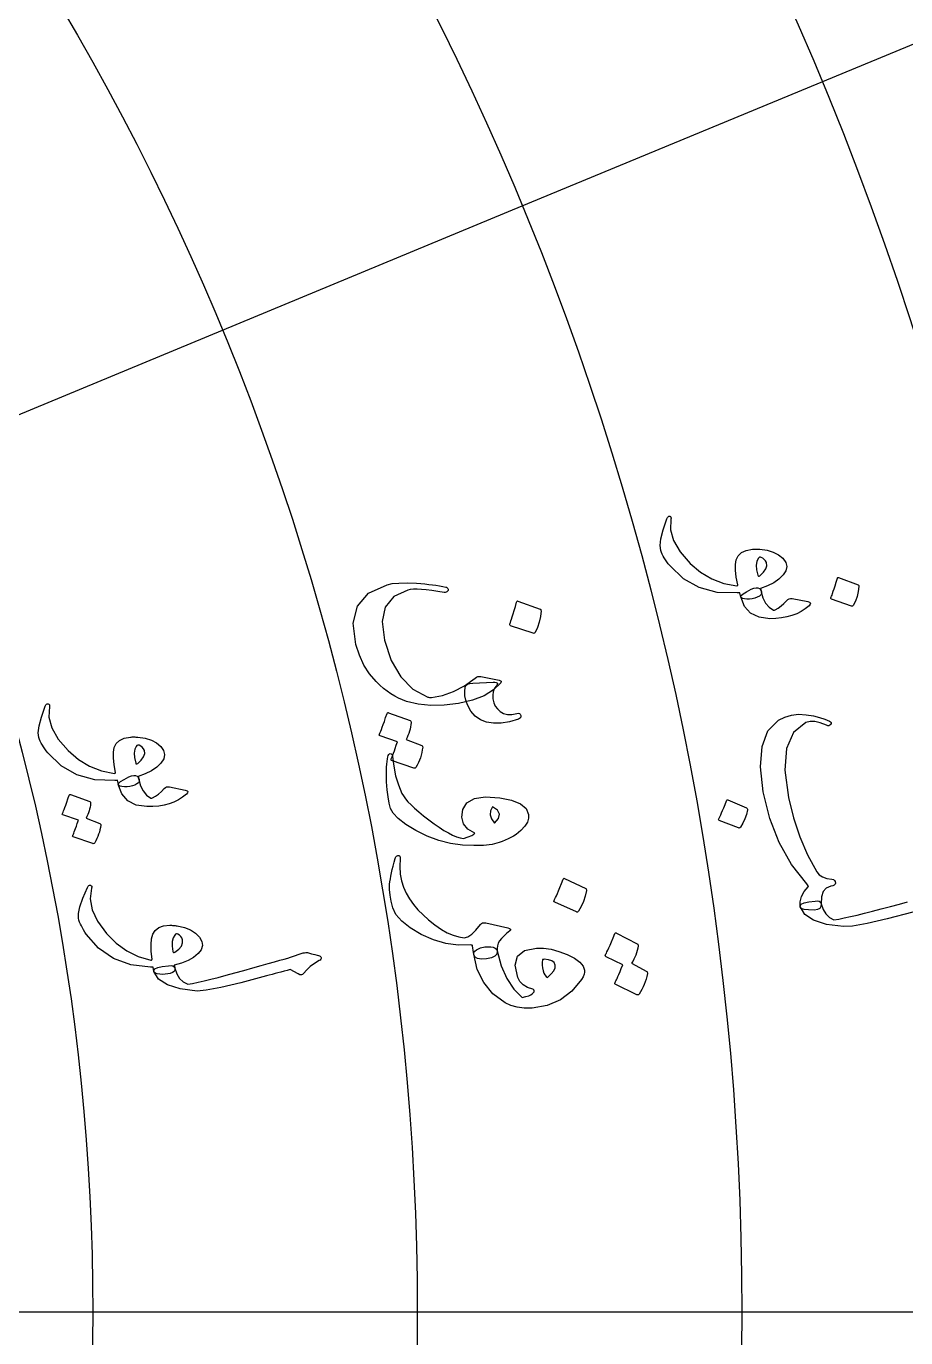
# Model space of a CAD drawing. Header units: millimetres. Extents: x -65 to 65, y -65 to 74.
# Drawn here: x 29.86 to 41.94, y -0.35 to 17.66 of the extents above; entities that cross this region are included whole.
import ezdxf

# ---------------------------------------------------------------- set-up
doc = ezdxf.new("R2010")
doc.units = ezdxf.units.MM
for name, color, linetype in [('CUT_OUTER', 1, 'Continuous'), ('ENGRAVE', 7, 'Continuous'), ('ENGRAVE_FINE', 8, 'Continuous'), ('GUIDE', 3, 'Continuous'), ('TEXT', 5, 'Continuous')]:
    doc.layers.add(name, color=color, linetype=linetype)

msp = doc.modelspace()

# ---------------------------------------------------------------- linework, layer by layer
at = {"layer": 'CUT_OUTER'}
msp.add_arc((0.0001, -0.0001), 64.9999, 179.965066, 0.000048, dxfattribs=at)
at = {"layer": 'ENGRAVE'}
for radius in [57.525, 48.6086, 39.6922, 30.7759]:
    msp.add_circle((0, 0), radius, dxfattribs=at)
at = {"layer": 'ENGRAVE_FINE'}
for points in [[(44.9085, 18.6017), (36.6709, 15.1896)], [(36.6709, 15.1896), (28.4332, 11.7774)], [(30.7759, 0), (21.8595, 0)], [(39.6923, 0), (30.7759, 0)], [(48.6086, 0), (39.6922, 0)]]:
    msp.add_lwpolyline(points, dxfattribs=at)
for radius in [53.0668, 44.1504, 35.2341]:
    msp.add_circle((0, 0), radius, dxfattribs=at)
at = {"layer": 'GUIDE'}
msp.add_circle((0, 0), 59.475, dxfattribs=at)
at = {"layer": 'TEXT'}
for points in [[(39.6281, 9.8789), (39.3529, 9.8864), (39.1073, 9.9518), (38.891, 10.0744), (38.7034, 10.2541), (38.6822, 10.2804), (38.6624, 10.3067), (38.644, 10.333), (38.6271, 10.3592), (38.6119, 10.3853), (38.5986, 10.411), (38.5872, 10.4365), (38.5778, 10.4617), (38.5698, 10.5287), (38.5811, 10.6236), (38.6116, 10.7466), (38.661, 10.898), (38.6693, 10.9152), (38.6789, 10.9266), (38.6896, 10.9322), (38.7016, 10.9322), (38.7121, 10.9274), (38.7186, 10.9191), (38.7211, 10.9073), (38.7196, 10.8918), (38.7124, 10.7465), (38.7536, 10.5975), (38.8434, 10.4441), (38.9817, 10.2857), (39.125, 10.1636), (39.2796, 10.0712), (39.4458, 10.0086), (39.6237, 9.9759), (39.6292, 9.9779), (39.6333, 9.9808), (39.6359, 9.9845), (39.637, 9.9891), (39.6164, 10.0967), (39.6058, 10.1901), (39.6053, 10.2693), (39.615, 10.3344), (39.6417, 10.3899), (39.6876, 10.4324), (39.7527, 10.4619), (39.837, 10.4783), (39.8485, 10.4795), (39.8602, 10.4803), (39.8723, 10.4808), (39.8846, 10.4809), (39.8975, 10.4808), (39.911, 10.4804), (39.9252, 10.4798), (39.9401, 10.4789), (40.0387, 10.4657), (40.1241, 10.4406), (40.1963, 10.4036), (40.2553, 10.3547), (40.2949, 10.2992), (40.3089, 10.2425), (40.2974, 10.1849), (40.2602, 10.1262), (40.2024, 10.0687), (40.1312, 10.0184), (40.0465, 9.9752), (39.9484, 9.939), (39.9501, 9.9329), (39.9518, 9.9271), (39.9537, 9.9215), (39.9558, 9.9161), (39.9578, 9.9107), (39.9598, 9.9051), (39.9615, 9.8993), (39.9631, 9.8932), (39.9638, 9.8712), (39.9543, 9.8515), (39.9347, 9.8344), (39.905, 9.8196), (39.8711, 9.8082), (39.8359, 9.8002), (39.7996, 9.7955), (39.7619, 9.7943), (39.728, 9.7963), (39.7028, 9.8018), (39.6864, 9.8106), (39.6786, 9.8228), (39.664, 9.8813), (39.6583, 9.8803), (39.6504, 9.8795), (39.6403, 9.8791), (39.6281, 9.8789)], [(39.9408, 10.1152), (39.9897, 10.1623), (40.021, 10.2083), (40.0346, 10.2532), (40.0307, 10.2969), (40.0176, 10.3202), (40.0013, 10.3399), (39.9818, 10.3557), (39.9591, 10.3679), (39.948, 10.3708), (39.9372, 10.3688), (39.9269, 10.362), (39.9171, 10.3503), (39.8971, 10.3111), (39.8897, 10.2598), (39.8949, 10.1965), (39.9126, 10.1212), (39.9162, 10.1139), (39.922, 10.1104), (39.9302, 10.1108), (39.9408, 10.1152)], [(41.2892, 9.9904), (41.294, 9.9873), (41.2977, 9.9822), (41.3003, 9.9752), (41.3016, 9.9662), (41.2919, 9.8979), (41.2758, 9.832), (41.2533, 9.7685), (41.2243, 9.7073), (41.2192, 9.7008), (41.2134, 9.6971), (41.207, 9.6963), (41.1999, 9.6982), (40.9261, 9.7915), (40.9191, 9.7957), (40.916, 9.8026), (40.9169, 9.812), (40.9217, 9.8241), (40.9258, 9.8345), (40.9318, 9.8509), (40.9397, 9.8732), (40.9494, 9.9014), (40.9609, 9.936), (40.9741, 9.9773), (40.9889, 10.0254), (41.0053, 10.0803), (41.0084, 10.0878), (41.0123, 10.0921), (41.017, 10.0933), (41.0225, 10.0912)], [(35.8002, 8.3613), (35.6039, 8.3375), (35.4194, 8.3345), (35.2467, 8.3522), (35.0858, 8.3903), (35.0316, 8.41), (34.978, 8.4337), (34.9251, 8.4614), (34.8728, 8.4929), (34.8211, 8.5285), (34.7699, 8.5684), (34.7192, 8.6126), (34.6689, 8.6611), (34.5767, 8.7687), (34.4998, 8.8893), (34.4381, 9.023), (34.3915, 9.17), (34.3539, 9.4648), (34.4116, 9.6997), (34.5661, 9.8756), (34.8183, 9.9921), (34.8906, 10.0069), (34.9823, 10.0151), (35.0933, 10.0167), (35.2236, 10.0114), (35.2818, 10.0075), (35.3376, 10.0027), (35.3911, 9.9973), (35.4421, 9.9911), (35.491, 9.9843), (35.5379, 9.9768), (35.5829, 9.9688), (35.6259, 9.9601), (35.6367, 9.9566), (35.6455, 9.9506), (35.6521, 9.9421), (35.6565, 9.9311), (35.6578, 9.9225), (35.6565, 9.9142), (35.6529, 9.9061), (35.6468, 9.8983), (35.6401, 9.8922), (35.6308, 9.8882), (35.6191, 9.8864), (35.6049, 9.8867), (35.5145, 9.9004), (35.432, 9.9115), (35.3575, 9.9201), (35.291, 9.9261), (35.2324, 9.9292), (35.1815, 9.9288), (35.1385, 9.925), (35.1032, 9.9178), (34.9102, 9.8285), (34.7933, 9.6842), (34.7515, 9.4852), (34.7841, 9.2309), (34.8769, 8.9499), (35.0066, 8.7263), (35.1743, 8.5597), (35.3809, 8.4498), (35.3902, 8.4468), (35.4016, 8.4447), (35.4152, 8.4436), (35.4308, 8.4434), (35.5818, 8.4704), (35.7321, 8.5235), (35.8817, 8.6031), (36.0304, 8.7094), (36.0465, 8.7219), (36.0646, 8.7298), (36.0848, 8.7331), (36.107, 8.7317), (36.3581, 8.6795), (36.377, 8.6743), (36.3872, 8.6666), (36.3888, 8.6564), (36.3815, 8.6436), (36.2814, 8.5474), (36.1511, 8.4684), (35.9906, 8.4064), (35.8002, 8.3613)], [(40.3837, 9.8012), (40.5991, 9.76), (40.6236, 9.7521), (40.6345, 9.7401), (40.632, 9.7241), (40.6159, 9.704), (40.5634, 9.6615), (40.5068, 9.6247), (40.4462, 9.5937), (40.3815, 9.5685), (40.3124, 9.549), (40.2383, 9.5353), (40.1594, 9.5275), (40.0755, 9.5255), (39.9289, 9.545), (39.8139, 9.6015), (39.7303, 9.6951), (39.6778, 9.8259), (39.6839, 9.8439), (39.7098, 9.8673), (39.7556, 9.8961), (39.8211, 9.9303), (39.8572, 9.9445), (39.8882, 9.9511), (39.9139, 9.9504), (39.9344, 9.9421), (39.9435, 9.9337), (39.9507, 9.9231), (39.956, 9.9104), (39.9592, 9.8955), (39.9832, 9.8103), (40.019, 9.7398), (40.0669, 9.6841), (40.1269, 9.6432), (40.1312, 9.6417), (40.1363, 9.6421), (40.1422, 9.6444), (40.1488, 9.6484), (40.1901, 9.6714), (40.2308, 9.7004), (40.2708, 9.7355), (40.3101, 9.7767), (40.3253, 9.7907), (40.3427, 9.7995), (40.3621, 9.803), (40.3837, 9.8012)], [(36.9201, 9.6586), (36.9256, 9.6552), (36.9299, 9.6496), (36.9329, 9.6417), (36.9346, 9.6315), (36.9253, 9.5541), (36.9085, 9.4792), (36.8845, 9.4069), (36.8531, 9.3372), (36.8475, 9.3297), (36.8411, 9.3255), (36.8339, 9.3244), (36.8259, 9.3264), (36.516, 9.4269), (36.508, 9.4316), (36.5044, 9.4392), (36.5051, 9.4499), (36.5102, 9.4636), (36.5146, 9.4755), (36.521, 9.4941), (36.5294, 9.5194), (36.5398, 9.5515), (36.552, 9.5907), (36.5659, 9.6377), (36.5814, 9.6923), (36.5986, 9.7546), (36.6019, 9.7632), (36.6062, 9.7682), (36.6115, 9.7696), (36.6177, 9.7674)], [(36.6553, 8.1984), (36.6565, 8.1804), (36.6515, 8.1656), (36.6401, 8.1541), (36.6224, 8.1459), (36.5007, 8.1111), (36.3874, 8.0927), (36.2825, 8.0906), (36.1861, 8.1047), (36.1005, 8.1361), (36.0284, 8.1861), (35.9695, 8.2547), (35.9238, 8.3419), (35.9009, 8.4052), (35.888, 8.467), (35.8851, 8.5275), (35.8921, 8.5868), (35.9026, 8.6093), (35.9237, 8.626), (35.9556, 8.6369), (35.9982, 8.642), (36.2787, 8.653), (36.3, 8.6536), (36.3163, 8.6516), (36.3277, 8.647), (36.334, 8.6399), (36.3357, 8.6307), (36.3332, 8.6199), (36.3263, 8.6077), (36.3151, 8.5941), (36.2915, 8.5601), (36.2766, 8.5203), (36.2706, 8.4746), (36.2733, 8.4231), (36.2848, 8.3715), (36.3051, 8.3256), (36.3342, 8.2855), (36.3722, 8.2511), (36.42, 8.2247), (36.4741, 8.2114), (36.5345, 8.2111), (36.6013, 8.224), (36.6219, 8.2263), (36.6378, 8.2228), (36.6489, 8.2135), (36.6553, 8.1984)], [(31.0778, 7.3039), (30.8028, 7.3147), (30.5582, 7.3823), (30.3437, 7.506), (30.1585, 7.6856), (30.1376, 7.7119), (30.1181, 7.738), (30.1, 7.7642), (30.0834, 7.7902), (30.0685, 7.8161), (30.0555, 7.8417), (30.0444, 7.867), (30.0352, 7.892), (30.0279, 7.9584), (30.0401, 8.0524), (30.0717, 8.1742), (30.1223, 8.3241), (30.1307, 8.3411), (30.1403, 8.3524), (30.1511, 8.358), (30.1631, 8.3578), (30.1736, 8.3531), (30.18, 8.3449), (30.1824, 8.3331), (30.1808, 8.3178), (30.1724, 8.1737), (30.2123, 8.0257), (30.3005, 7.873), (30.4369, 7.7149), (30.5787, 7.5925), (30.7321, 7.4991), (30.8974, 7.4351), (31.0748, 7.4006), (31.0803, 7.4025), (31.0844, 7.4053), (31.0871, 7.409), (31.0882, 7.4135), (31.0691, 7.5209), (31.0596, 7.6141), (31.0601, 7.693), (31.0705, 7.7578), (31.0978, 7.8129), (31.1442, 7.8548), (31.2096, 7.8836), (31.2941, 7.8992), (31.3056, 7.9003), (31.3173, 7.901), (31.3294, 7.9013), (31.3417, 7.9014), (31.3546, 7.9011), (31.3681, 7.9006), (31.3823, 7.8998), (31.3972, 7.8988), (31.4956, 7.8847), (31.5807, 7.8587), (31.6526, 7.8209), (31.711, 7.7712), (31.7499, 7.7153), (31.7633, 7.6584), (31.751, 7.6008), (31.7132, 7.5427), (31.6546, 7.4859), (31.5827, 7.4366), (31.4974, 7.3945), (31.3989, 7.3597), (31.4004, 7.3536), (31.4021, 7.3477), (31.4039, 7.3421), (31.4059, 7.3367), (31.4079, 7.3314), (31.4097, 7.3258), (31.4114, 7.3199), (31.4129, 7.3138), (31.4133, 7.2918), (31.4035, 7.2723), (31.3837, 7.2555), (31.3537, 7.2412), (31.3197, 7.2302), (31.2844, 7.2227), (31.248, 7.2186), (31.2103, 7.2178), (31.1765, 7.2203), (31.1514, 7.2261), (31.135, 7.2351), (31.1274, 7.2473), (31.1137, 7.3058), (31.108, 7.3049), (31.1, 7.3042), (31.09, 7.3039), (31.0778, 7.3039)], [(35.2955, 7.7855), (35.3008, 7.7822), (35.3048, 7.7767), (35.3074, 7.7691), (35.3086, 7.7594), (35.303, 7.7225), (35.2958, 7.6865), (35.287, 7.6512), (35.2767, 7.6167), (35.2645, 7.5828), (35.2504, 7.5492), (35.2344, 7.5159), (35.2164, 7.4829), (35.2102, 7.476), (35.203, 7.472), (35.1946, 7.4709), (35.1852, 7.4727), (34.8805, 7.5795), (34.876, 7.5832), (34.8746, 7.5898), (34.8762, 7.5993), (34.8809, 7.6118), (34.8858, 7.6207), (34.8921, 7.6348), (34.8998, 7.6541), (34.9089, 7.6788), (34.9196, 7.7089), (34.9319, 7.7448), (34.946, 7.7865), (34.9617, 7.834), (34.7238, 7.9165), (34.7161, 7.921), (34.7128, 7.9283), (34.714, 7.9384), (34.7196, 7.9513), (34.7245, 7.9625), (34.7316, 7.98), (34.741, 8.0039), (34.7526, 8.0341), (34.7664, 8.0711), (34.7821, 8.1154), (34.7998, 8.1669), (34.8195, 8.2257), (34.8235, 8.2323), (34.8282, 8.2359), (34.8337, 8.2365), (34.8398, 8.2341), (35.1367, 8.1265), (35.1421, 8.1232), (35.1461, 8.1178), (35.1488, 8.1103), (35.1501, 8.1006), (35.1471, 8.0696), (35.1424, 8.0391), (35.1359, 8.0091), (35.1276, 7.9796), (35.1178, 7.9507), (35.1066, 7.9225), (35.0942, 7.8948), (35.0804, 7.8678)], [(40.8963, 8.1199), (40.9108, 8.111), (40.9182, 8.1003), (40.9186, 8.0878), (40.912, 8.0735), (40.9021, 8.0616), (40.8892, 8.0558), (40.8736, 8.056), (40.8551, 8.0623), (40.7709, 8.0958), (40.6957, 8.1129), (40.6294, 8.1137), (40.5721, 8.0981), (40.4009, 7.9618), (40.3049, 7.7449), (40.2827, 7.4473), (40.3326, 7.0678), (40.4015, 6.7917), (40.4892, 6.5301), (40.5962, 6.2825), (40.7227, 6.0487), (40.7553, 6.0089), (40.8006, 5.9785), (40.8588, 5.9577), (40.9299, 5.9463), (40.9502, 5.942), (40.9653, 5.932), (40.9751, 5.9164), (40.9796, 5.8951), (40.9752, 5.8788), (40.9634, 5.866), (40.9442, 5.8565), (40.9176, 5.8505), (40.8532, 5.8261), (40.8092, 5.7776), (40.7857, 5.705), (40.7825, 5.6083), (40.7795, 5.5732), (40.7631, 5.5476), (40.7332, 5.5314), (40.6898, 5.5247), (40.6073, 5.5252), (40.5473, 5.5326), (40.51, 5.5472), (40.4952, 5.5688), (40.4949, 5.6391), (40.5132, 5.7084), (40.5503, 5.7769), (40.6061, 5.8446), (40.608, 5.8499), (40.6049, 5.8581), (40.597, 5.8692), (40.5842, 5.8833), (40.3733, 6.1516), (40.2042, 6.4513), (40.076, 6.7832), (39.988, 7.1483), (39.9493, 7.4934), (39.97, 7.7716), (40.0513, 7.9837), (40.1945, 8.1299), (40.2818, 8.1745), (40.3745, 8.2023), (40.4728, 8.2132), (40.5765, 8.2072), (40.6752, 8.1906), (40.7614, 8.1705), (40.8351, 8.1469), (40.8963, 8.1199)], [(31.3936, 7.5356), (31.4431, 7.582), (31.4749, 7.6276), (31.4892, 7.6723), (31.4857, 7.716), (31.4729, 7.7395), (31.4568, 7.7593), (31.4375, 7.7754), (31.415, 7.7877), (31.4039, 7.7907), (31.3931, 7.7889), (31.3827, 7.7822), (31.3727, 7.7707), (31.3523, 7.7317), (31.3443, 7.6806), (31.3488, 7.6174), (31.3655, 7.542), (31.369, 7.5346), (31.3748, 7.5311), (31.383, 7.5314), (31.3936, 7.5356)], [(36.366, 7.0672), (36.5294, 7.0313), (36.6501, 6.9811), (36.7282, 6.9168), (36.7636, 6.8387), (36.7642, 6.7858), (36.7466, 6.7314), (36.7107, 6.6756), (36.6566, 6.6185), (36.6244, 6.59), (36.5909, 6.5641), (36.5559, 6.5407), (36.5196, 6.5199), (36.4818, 6.501), (36.4424, 6.4832), (36.4015, 6.4664), (36.3589, 6.4509), (36.2623, 6.4262), (36.1459, 6.4121), (36.0096, 6.4087), (35.8535, 6.4155), (35.6893, 6.4371), (35.5284, 6.4777), (35.3707, 6.5371), (35.2164, 6.6151), (35.0782, 6.7006), (34.9737, 6.7798), (34.9028, 6.8532), (34.8657, 6.921), (34.8469, 6.994), (34.832, 7.0793), (34.8208, 7.1769), (34.8133, 7.2869), (34.8111, 7.3431), (34.8103, 7.3953), (34.811, 7.4437), (34.8132, 7.4881), (34.8163, 7.5288), (34.82, 7.5659), (34.8242, 7.5993), (34.8289, 7.629), (34.8347, 7.6472), (34.8424, 7.6606), (34.8522, 7.669), (34.8639, 7.6724), (34.877, 7.6697), (34.8866, 7.6622), (34.8925, 7.6499), (34.8949, 7.6327), (34.9102, 7.4981), (34.9367, 7.369), (34.9746, 7.2454), (35.0238, 7.1272), (35.0438, 7.0916), (35.0711, 7.0533), (35.106, 7.0122), (35.1482, 6.9682), (35.1979, 6.9213), (35.2549, 6.8715), (35.3194, 6.8187), (35.3912, 6.7628), (35.4647, 6.7085), (35.5342, 6.6604), (35.5996, 6.6186), (35.661, 6.583), (35.7186, 6.5541), (35.7726, 6.5321), (35.823, 6.5171), (35.8698, 6.5091), (35.9345, 6.5304), (35.9822, 6.5495), (36.0127, 6.5664), (36.0261, 6.5812), (35.9277, 6.637), (35.867, 6.7092), (35.8441, 6.7978), (35.8588, 6.9031), (35.9155, 6.9988), (36.0188, 7.0583), (36.1689, 7.0813), (36.366, 7.0672)], [(31.8321, 7.2158), (32.0469, 7.1712), (32.0712, 7.1629), (32.082, 7.1507), (32.0791, 7.1347), (32.0627, 7.1148), (32.0096, 7.0731), (31.9524, 7.0373), (31.8913, 7.0073), (31.8262, 6.983), (31.7568, 6.9647), (31.6825, 6.9523), (31.6034, 6.9458), (31.5196, 6.9452), (31.3733, 6.9669), (31.2592, 7.025), (31.1772, 7.1194), (31.1267, 7.2504), (31.1331, 7.2683), (31.1593, 7.2913), (31.2055, 7.3194), (31.2715, 7.3527), (31.3078, 7.3663), (31.3388, 7.3726), (31.3645, 7.3715), (31.3849, 7.3629), (31.3939, 7.3544), (31.401, 7.3438), (31.406, 7.331), (31.4091, 7.3162), (31.4317, 7.2307), (31.4665, 7.1599), (31.5135, 7.1036), (31.5729, 7.0618), (31.5771, 7.0603), (31.5822, 7.0606), (31.5881, 7.0628), (31.5949, 7.0667), (31.6365, 7.089), (31.6776, 7.1173), (31.7182, 7.1518), (31.7581, 7.1924), (31.7736, 7.2062), (31.791, 7.2147), (31.8105, 7.2179), (31.8321, 7.2158)], [(30.8745, 6.7134), (30.8793, 6.7105), (30.8828, 6.7056), (30.8851, 6.6989), (30.8861, 6.6903), (30.881, 6.6578), (30.8745, 6.6259), (30.8665, 6.5947), (30.8571, 6.5643), (30.8462, 6.5344), (30.8335, 6.5047), (30.8192, 6.4753), (30.8031, 6.4462), (30.7975, 6.44), (30.7911, 6.4365), (30.7837, 6.4355), (30.7753, 6.4372), (30.505, 6.532), (30.501, 6.5353), (30.4997, 6.5411), (30.5012, 6.5495), (30.5055, 6.5605), (30.5098, 6.5684), (30.5155, 6.5808), (30.5224, 6.5979), (30.5306, 6.6197), (30.5402, 6.6463), (30.5513, 6.678), (30.5639, 6.7148), (30.5781, 6.7568), (30.367, 6.83), (30.3601, 6.834), (30.3572, 6.8404), (30.3583, 6.8493), (30.3634, 6.8607), (30.3678, 6.8706), (30.3742, 6.8861), (30.3826, 6.9071), (30.393, 6.9338), (30.4054, 6.9665), (30.4196, 7.0056), (30.4355, 7.0511), (30.4532, 7.1031), (30.4568, 7.1089), (30.461, 7.112), (30.4659, 7.1126), (30.4713, 7.1105), (30.7347, 7.015), (30.7395, 7.0121), (30.743, 7.0073), (30.7454, 7.0006), (30.7465, 6.9921), (30.7438, 6.9647), (30.7394, 6.9377), (30.7335, 6.9112), (30.7261, 6.8852), (30.7172, 6.8597), (30.7072, 6.8347), (30.696, 6.8103), (30.6837, 6.7865)], [(39.759, 6.9259), (39.7636, 6.9227), (39.7669, 6.9177), (39.7689, 6.9109), (39.7696, 6.9023), (39.755, 6.8379), (39.7341, 6.7762), (39.707, 6.717), (39.6736, 6.6605), (39.6681, 6.6546), (39.6621, 6.6514), (39.6556, 6.6509), (39.6487, 6.6531), (39.3829, 6.7564), (39.3762, 6.7608), (39.3736, 6.7674), (39.3752, 6.7763), (39.3808, 6.7875), (39.3857, 6.7972), (39.3929, 6.8125), (39.4023, 6.8332), (39.4141, 6.8595), (39.4281, 6.8917), (39.4443, 6.9303), (39.4625, 6.9751), (39.4829, 7.0264), (39.4865, 7.0334), (39.4907, 7.0373), (39.4955, 7.0381), (39.5008, 7.0359)], [(36.2957, 6.7186), (36.3496, 6.7829), (36.363, 6.8416), (36.336, 6.8945), (36.2684, 6.9415), (36.2391, 6.8872), (36.2339, 6.832), (36.2528, 6.7758), (36.2957, 6.7186)], [(36.1746, 5.3493), (36.4776, 5.281), (36.5022, 5.2721), (36.5151, 5.2618), (36.5163, 5.2504), (36.5058, 5.2377), (36.4598, 5.2006), (36.4209, 5.1655), (36.389, 5.1324), (36.3641, 5.1012), (36.3463, 5.0683), (36.3351, 5.0336), (36.3305, 4.9972), (36.3326, 4.959), (36.3278, 4.9203), (36.3017, 4.8896), (36.2545, 4.867), (36.1861, 4.8524), (36.1158, 4.8484), (36.0629, 4.8574), (36.0274, 4.8796), (36.0094, 4.9149), (36.0042, 4.9431), (35.9997, 4.9719), (35.9961, 5.0013), (35.9933, 5.0312), (35.9913, 5.0361), (35.9866, 5.0401), (35.9793, 5.0434), (35.9693, 5.0458), (35.7969, 5.0408), (35.6255, 5.0634), (35.4553, 5.1131), (35.286, 5.1897), (35.1349, 5.2798), (35.0197, 5.3705), (34.9401, 5.4623), (34.8963, 5.5555), (34.8742, 5.6461), (34.8598, 5.73), (34.8532, 5.8074), (34.8544, 5.8782), (34.8586, 5.9134), (34.8641, 5.9513), (34.8709, 5.9919), (34.8791, 6.0352), (34.8891, 6.081), (34.9013, 6.1293), (34.9158, 6.1799), (34.9326, 6.2331), (34.9362, 6.2463), (34.9413, 6.2567), (34.9478, 6.2643), (34.9557, 6.269), (34.9666, 6.2732), (34.9759, 6.2744), (34.9833, 6.2726), (34.989, 6.2679), (34.9945, 6.2614), (34.998, 6.2536), (34.9994, 6.2446), (34.9987, 6.2343), (34.995, 6.1223), (35.0013, 6.0193), (35.0179, 5.9251), (35.0446, 5.8397), (35.0827, 5.7571), (35.1286, 5.6775), (35.1823, 5.6011), (35.2438, 5.5277), (35.3129, 5.4569), (35.3895, 5.3887), (35.4735, 5.3228), (35.5651, 5.2592), (35.6468, 5.2131), (35.7262, 5.1785), (35.8034, 5.1555), (35.8785, 5.1441), (35.9278, 5.1577), (35.9814, 5.1921), (36.0393, 5.2475), (36.1014, 5.324), (36.1151, 5.3378), (36.1319, 5.3466), (36.1517, 5.3505), (36.1746, 5.3493)], [(37.5476, 5.8193), (37.5527, 5.8154), (37.5564, 5.8094), (37.5586, 5.8013), (37.5593, 5.791), (37.542, 5.7152), (37.5177, 5.6427), (37.4864, 5.5735), (37.448, 5.5077), (37.4417, 5.5009), (37.4349, 5.4973), (37.4276, 5.4969), (37.4199, 5.4998), (37.1219, 5.6306), (37.1144, 5.636), (37.1116, 5.6439), (37.1134, 5.6544), (37.1199, 5.6675), (37.1255, 5.6788), (37.1338, 5.6966), (37.1447, 5.7208), (37.1583, 5.7516), (37.1745, 5.7892), (37.1931, 5.8343), (37.2142, 5.8869), (37.2377, 5.9469), (37.2419, 5.955), (37.2467, 5.9595), (37.252, 5.9604), (37.258, 5.9576)], [(31.5708, 4.7394), (31.2976, 4.7726), (31.0594, 4.86), (30.8557, 5.0009), (30.6858, 5.195), (30.667, 5.2228), (30.6498, 5.2505), (30.6339, 5.278), (30.6195, 5.3054), (30.6067, 5.3324), (30.5958, 5.359), (30.5868, 5.3851), (30.5798, 5.4108), (30.5779, 5.4775), (30.5978, 5.5702), (30.6392, 5.689), (30.7018, 5.8343), (30.7117, 5.8505), (30.7222, 5.861), (30.7334, 5.8657), (30.7452, 5.8646), (30.7553, 5.859), (30.7611, 5.8503), (30.7625, 5.8383), (30.7597, 5.8232), (30.7395, 5.6803), (30.7672, 5.5295), (30.8426, 5.3702), (30.9656, 5.2014), (31.0969, 5.0678), (31.2422, 4.9622), (31.4017, 4.8849), (31.5757, 4.836), (31.5814, 4.8375), (31.5857, 4.8399), (31.5886, 4.8434), (31.5902, 4.8478), (31.5798, 4.9564), (31.578, 5.05), (31.5849, 5.1287), (31.6006, 5.1924), (31.6324, 5.245), (31.682, 5.2831), (31.7495, 5.3064), (31.835, 5.3151), (31.8465, 5.3152), (31.8583, 5.3149), (31.8704, 5.3143), (31.8827, 5.3133), (31.8954, 5.312), (31.9089, 5.3104), (31.923, 5.3085), (31.9377, 5.3062), (32.0347, 5.2841), (32.1174, 5.2512), (32.1859, 5.2077), (32.2401, 5.1534), (32.2743, 5.0945), (32.283, 5.0367), (32.266, 4.9803), (32.2235, 4.9254), (32.1606, 4.8737), (32.0848, 4.8304), (31.9964, 4.7954), (31.8954, 4.7688), (31.8964, 4.7626), (31.8976, 4.7566), (31.899, 4.7508), (31.9005, 4.7453), (31.902, 4.7398), (31.9034, 4.7341), (31.9046, 4.7281), (31.9056, 4.7219), (31.9042, 4.6999), (31.8929, 4.6813), (31.8717, 4.6661), (31.8406, 4.6543), (31.8058, 4.6462), (31.7701, 4.6416), (31.7334, 4.6405), (31.6958, 4.6428), (31.6623, 4.6481), (31.6377, 4.6559), (31.6222, 4.6662), (31.6156, 4.679), (31.6068, 4.7384), (31.6009, 4.7379), (31.593, 4.7379), (31.5829, 4.7384), (31.5708, 4.7394)], [(31.9045, 4.9445), (31.9576, 4.9868), (31.9931, 5.0296), (32.0109, 5.073), (32.011, 5.1168), (32.0002, 5.1413), (31.9858, 5.1623), (31.9678, 5.1799), (31.9464, 5.1941), (31.9355, 5.198), (31.9247, 5.197), (31.9138, 5.1912), (31.9029, 5.1805), (31.8793, 5.1433), (31.8672, 5.093), (31.8665, 5.0297), (31.877, 4.9532), (31.8798, 4.9456), (31.8854, 4.9416), (31.8936, 4.9412), (31.9045, 4.9445)], [(38.3855, 4.6813), (38.3906, 4.6772), (38.3941, 4.6709), (38.396, 4.6626), (38.3964, 4.6521), (38.3876, 4.6135), (38.3772, 4.576), (38.3654, 4.5394), (38.352, 4.504), (38.3369, 4.4693), (38.3199, 4.4351), (38.301, 4.4014), (38.2801, 4.3683), (38.2734, 4.3616), (38.2658, 4.3581), (38.2574, 4.3579), (38.2482, 4.3608), (37.9537, 4.5081), (37.9496, 4.5125), (37.9487, 4.5197), (37.9512, 4.5296), (37.957, 4.5424), (37.9626, 4.5513), (37.9701, 4.5656), (37.9795, 4.5854), (37.9907, 4.6105), (38.004, 4.6414), (38.0194, 4.6782), (38.037, 4.7211), (38.0569, 4.7699), (37.8268, 4.884), (37.8194, 4.8897), (37.8168, 4.8978), (37.8188, 4.9084), (37.8256, 4.9215), (37.8314, 4.9329), (37.8401, 4.9507), (37.8515, 4.9751), (37.8657, 5.0059), (37.8826, 5.0438), (37.9021, 5.0891), (37.9243, 5.142), (37.949, 5.2023), (37.9535, 5.2088), (37.9586, 5.2121), (37.9641, 5.2122), (37.97, 5.209), (38.2568, 5.0615), (38.2619, 5.0574), (38.2655, 5.0512), (38.2675, 5.0429), (38.268, 5.0324), (38.2623, 4.9998), (38.2549, 4.9679), (38.2458, 4.9367), (38.235, 4.9063), (38.2227, 4.8767), (38.2091, 4.8479), (38.1943, 4.8199), (38.1782, 4.7927)], [(33.7262, 4.9402), (33.7815, 4.9252), (33.8253, 4.9137), (33.8576, 4.9056), (33.8784, 4.9009), (33.8918, 4.8968), (33.9019, 4.8906), (33.9086, 4.8821), (33.9119, 4.8715), (33.9117, 4.8588), (33.9072, 4.8477), (33.8984, 4.8381), (33.8853, 4.83), (33.8209, 4.7925), (33.764, 4.7505), (33.7146, 4.7043), (33.6726, 4.6536), (33.659, 4.6392), (33.6421, 4.6333), (33.622, 4.6358), (33.5988, 4.6468), (33.4897, 4.706), (33.4461, 4.6948), (33.4033, 4.6838), (33.3614, 4.6728), (33.3202, 4.662), (33.2798, 4.6514), (33.2402, 4.6408), (33.2014, 4.6304), (33.1634, 4.62), (32.8115, 4.5253), (32.5352, 4.4595), (32.3347, 4.4221), (32.21, 4.4125), (31.9773, 4.4415), (31.8008, 4.496), (31.6801, 4.5761), (31.6151, 4.6821), (31.6147, 4.6852), (31.6142, 4.6884), (31.6138, 4.6915), (31.6133, 4.6946), (31.6285, 4.7159), (31.6677, 4.7339), (31.731, 4.7488), (31.8184, 4.7605), (31.8511, 4.7623), (31.876, 4.757), (31.8929, 4.7444), (31.9019, 4.7246), (31.9298, 4.6468), (31.9688, 4.5843), (32.0189, 4.5369), (32.0801, 4.5047), (32.1465, 4.5168), (32.2218, 4.5323), (32.306, 4.5514), (32.3989, 4.574), (32.5004, 4.5999), (32.61, 4.6289), (32.7276, 4.661), (32.8534, 4.6962), (32.9771, 4.7299), (33.0882, 4.7607), (33.1867, 4.7885), (33.2726, 4.8132), (33.346, 4.8346), (33.407, 4.8521), (33.4555, 4.8657), (33.4915, 4.8754), (33.6683, 4.9351), (33.6861, 4.9388), (33.7017, 4.9409), (33.715, 4.9413), (33.7262, 4.9402)], [(37.5328, 4.6967), (37.5323, 4.671), (37.525, 4.6417), (37.5108, 4.6087), (37.4898, 4.5721), (37.3572, 4.411), (37.2, 4.2921), (37.0187, 4.2149), (36.8135, 4.179), (36.7047, 4.1778), (36.6063, 4.1891), (36.5183, 4.2127), (36.4407, 4.2488), (36.2741, 4.3745), (36.1469, 4.5278), (36.0586, 4.7089), (36.0089, 4.9184), (36.0112, 4.9405), (36.0241, 4.9609), (36.0478, 4.9797), (36.0823, 4.9968), (36.1016, 5.0041), (36.1216, 5.0099), (36.1423, 5.0142), (36.1636, 5.0171), (36.1849, 5.0188), (36.2053, 5.0197), (36.225, 5.0198), (36.2438, 5.0192), (36.277, 5.014), (36.3028, 5.0029), (36.3211, 4.9857), (36.3321, 4.9625), (36.3883, 4.7576), (36.4641, 4.5829), (36.56, 4.4383), (36.6764, 4.3236), (36.7263, 4.3356), (36.7657, 4.3478), (36.7946, 4.3601), (36.8129, 4.3725), (36.8283, 4.3867), (36.838, 4.3993), (36.842, 4.4103), (36.8401, 4.4197), (36.8371, 4.4259), (36.8333, 4.4308), (36.8288, 4.4341), (36.8236, 4.436), (36.7483, 4.462), (36.6883, 4.498), (36.6434, 4.544), (36.6135, 4.5999), (36.5785, 4.7686), (36.6095, 4.8919), (36.7071, 4.9701), (36.8715, 5.0031), (36.9687, 5.0016), (37.0713, 4.9859), (37.1795, 4.956), (37.2933, 4.9117), (37.3925, 4.8619), (37.4655, 4.8094), (37.5123, 4.7543), (37.5328, 4.6967)], [(37.1292, 4.7681), (37.1144, 4.8029), (37.084, 4.8278), (37.038, 4.8428), (36.9763, 4.8479), (36.9669, 4.8464), (36.9603, 4.8448), (36.9564, 4.8432), (36.9552, 4.8414), (36.9512, 4.8039), (36.9513, 4.7664), (36.9554, 4.729), (36.9636, 4.6917), (36.9748, 4.6593), (36.9883, 4.6332), (37.0043, 4.6133), (37.0226, 4.5998), (37.0753, 4.6478), (37.1106, 4.6919), (37.1286, 4.732), (37.1292, 4.7681)]]:
    msp.add_lwpolyline(points, close=True, dxfattribs=at)
msp.add_lwpolyline([(42.0424, 5.4957), (41.6897, 5.4041), (41.4128, 5.3406), (41.212, 5.3047), (41.0873, 5.2962), (40.8549, 5.3271), (40.6787, 5.3833), (40.5588, 5.4648), (40.4948, 5.5719), (40.4944, 5.5751), (40.4939, 5.5782), (40.4935, 5.5814), (40.4931, 5.5845), (40.5084, 5.6057), (40.5479, 5.6234), (40.6113, 5.6376), (40.6989, 5.6483), (40.7316, 5.6499), (40.7564, 5.6442), (40.7732, 5.6314), (40.782, 5.6115), (40.8092, 5.5333), (40.8475, 5.4702), (40.8972, 5.4223), (40.9582, 5.3895), (41.0247, 5.401), (41.1001, 5.4159), (41.1844, 5.4343), (41.2776, 5.456), (41.3793, 5.481), (41.4891, 5.509), (41.607, 5.54), (41.7331, 5.574), (41.8571, 5.6065), (41.9685, 5.6361)], dxfattribs=at)

doc.saveas('drawing.dxf')
